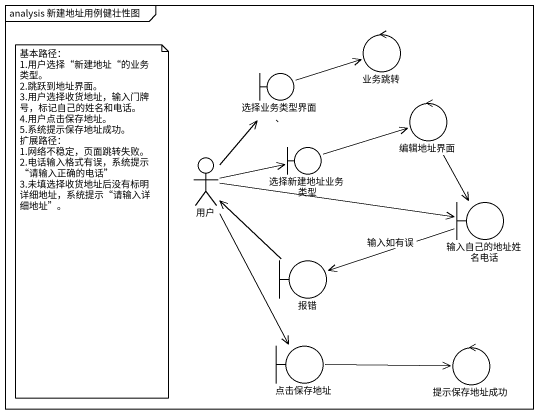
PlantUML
@startuml
mainframe analysis 新建地址用例健壮性图
control 业务跳转
boundary "选择业务类型界面、" as 选择业务类型界面
control 编辑地址界面
actor 用户
boundary 选择新建地址业务类型
boundary 输入自己的地址姓名电话
boundary 报错
boundary 点击保存地址
control 提示保存地址成功
选择业务类型界面 -right-> 业务跳转
编辑地址界面 --> 输入自己的地址姓名电话
用户 -up-> 选择业务类型界面
用户 -right-> 选择新建地址业务类型
用户 -right-> 输入自己的地址姓名电话
用户 <-- 报错
用户 --> 点击保存地址
选择新建地址业务类型 -right-> 编辑地址界面
输入自己的地址姓名电话 -left-> 报错 : 输入如有误
点击保存地址 -right-> 提示保存地址成功
note as N1
  基本路径：
  1.用户选择“新建地址“的业务类型。
  2.跳跃到地址界面。
  3.用户选择收货地址，输入门牌号，标记自己的姓名和电话。
  4.用户点击保存地址。
  5.系统提示保存地址成功。
  扩展路径：
  1.网络不稳定，页面跳转失败。
  2.电话输入格式有误，系统提示“请输入正确的电话”
  3.未填选择收货地址后没有标明详细地址，系统提示“请输入详细地址”。
end note
@enduml
